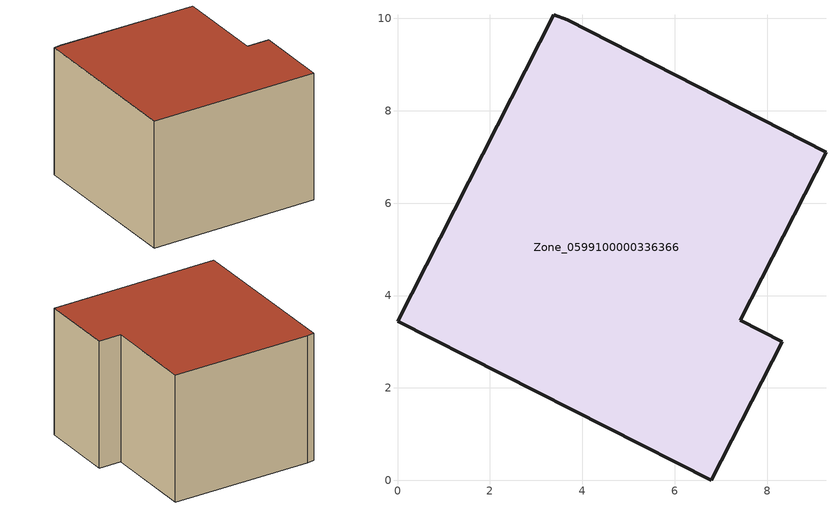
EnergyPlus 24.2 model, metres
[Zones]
Zone_0599100000336366
 floor ground (C_G): 3.38,10.08 3.68,9.96 9.27,7.1 7.42,3.46 8.32,3 6.79,0 0,3.44 z0
 wall outside (C_F): 6.79,0 8.32,3 7.42,3.46 9.27,7.1 3.68,9.96 3.38,10.08 0,3.44 6.79,0 z0:5.77
 roof outside (C_R): 3.68,9.96 3.38,10.08 0,3.44 6.79,0 8.32,3 7.42,3.46 9.27,7.1 z5.77
[BUILDING]
Pand.0599100000336366: North Axis=0; Terrain=City; Loads Convergence Tolerance Value=0.04; Temperature Convergence Tolerance Value=0.4; Solar Distribution=FullExterior; Maximum Number of Warmup Days=25; Minimum Number of Warmup Days=1
[Site:Location]
Rotterdam.The.Hague.AP_ZH_NLD Design_Conditions: Latitude=51.96; Longitude=4.45; Time Zone=1; Elevation=-4.5
[SITE:GROUNDTEMPERATURE:BUILDINGSURFACE]
18, 18, 18, 18, 18, 18, 18, 18, 18, 18, 18, 18
[MATERIAL] Thermal Absorptance=0.9; Solar Absorptance=0.7; Visible Absorptance=0.7
Name | Roughness | Thickness | Conductivity | Density | Specific Heat
G.TC.1975-1991 | MediumSmooth | 0.15 | 0.288461 | 540 | 1210
F.TC.1975-1991 | Rough | 0.3 | 0.230769 | 1920 | 840
R.TC.1975-1991 | MediumRough | 0.2 | 0.153846 | 1500 | 1000
[CONSTRUCTION]
C_G: G.TC.1975-1991
C_F: F.TC.1975-1991
C_R: R.TC.1975-1991
[ZONE]
Zone_0599100000336366: Type=1; Multiplier=1; Ceiling Height=Autocalculate; Volume=Autocalculate; Floor Area=autocalculate; Part of Total Floor Area=Yes
[ZONEINFILTRATION:DESIGNFLOWRATE]
Infil_Zone_0599100000336366: Zone or ZoneList or Space or SpaceList=Zone_0599100000336366; Schedule=AlwaysOn; Design Flow Rate Calculation Method=Flow/Area; Flow Rate per Floor Area=0.003; Constant Term Coefficient=1; Temperature Term Coefficient=0; Velocity Term Coefficient=0; Velocity Squared Term Coefficient=0
[HVACTEMPLATE:ZONE:IDEALLOADSAIRSYSTEM]
Zone_0599100000336366: Maximum Heating Supply Air Temperature=50; Minimum Cooling Supply Air Temperature=13; Maximum Heating Supply Air Humidity Ratio=0.0156; Minimum Cooling Supply Air Humidity Ratio=0.0077; Heating Limit=NoLimit; Cooling Limit=NoLimit; Dehumidification Control Type=ConstantSensibleHeatRatio; Cooling Sensible Heat Ratio=0.7; Dehumidification Setpoint=60; Humidification Control Type=None; Humidification Setpoint=30; Outdoor Air Method=None; Outdoor Air Flow Rate per Person=0.00944; Outdoor Air Flow Rate per Zone Floor Area=0; Outdoor Air Flow Rate per Zone=0; Demand Controlled Ventilation Type=None; Outdoor Air Economizer Type=NoEconomizer; Heat Recovery Type=None; Sensible Heat Recovery Effectiveness=0.7; Latent Heat Recovery Effectiveness=0.65
[ZONECONTROL:THERMOSTAT]
ThermostatControl_Zone_0599100000336366: Zone or ZoneList=Zone_0599100000336366; Control Type Schedule=DualSetpointControlType; Control 1=Thermostat_Zone_0599100000336366; Temperature Difference Between Cutout And Setpoint=0
[THERMOSTATSETPOINT:DUALSETPOINT]
Thermostat_Zone_0599100000336366: Heating Setpoint Temperature Schedule=HeatingSetpoint_Zone_0599100000336366; Cooling Setpoint Temperature Schedule=CoolingSetpoint_Zone_0599100000336366
[SCHEDULE:COMPACT]
HeatingSetpoint_Zone_0599100000336366: Through: 12/31, For: AllDays, Until: 24:00, 21
CoolingSetpoint_Zone_0599100000336366: Through: 12/31, For: AllDays, Until: 24:00, 24
DualSetpointControlType: Through: 12/31, For: AllDays, Until: 24:00, 4
AlwaysOn: Through: 12/31, For: AllDays, Until: 24:00, 1
